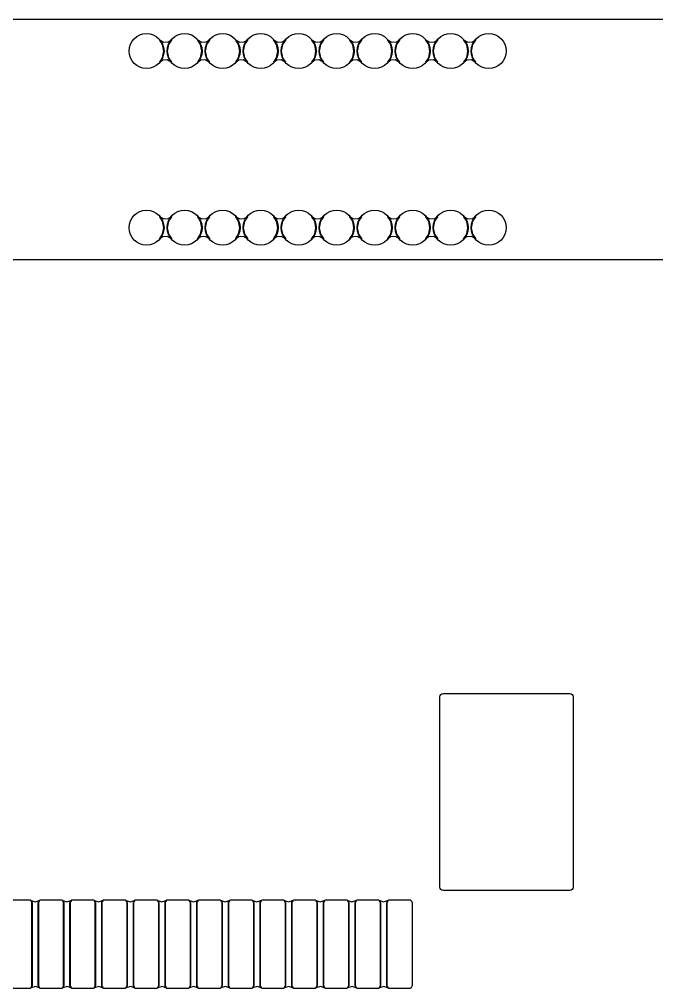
# Model space of a CAD drawing. Extents: x -27 to 356, y -111 to 35.
# Drawn here: x 284.81 to 294.87, y -63.7 to -48.41 of the extents above; entities that cross this region are included whole.
import ezdxf

# ---------------------------------------------------------------- set-up
doc = ezdxf.new("R2010")
doc.units = 0
doc.layers.add('BLACK', color=7, linetype='CONTINUOUS')

msp = doc.modelspace()

# ---------------------------------------------------------------- linework, layer by layer
at = {"layer": 'BLACK', "linetype": 'CONTINUOUS'}
for p, q in [((349.875, -48.4133), (-21.025, -48.4133)), ((349.875, -48.4133), (-21.025, -48.4133)), ((287.029, -48.7383), (287.03, -48.7372)), ((287.029, -48.7403), (287.029, -48.7383)), ((287.075, -48.8085), (287.029, -48.7403)), ((287.03, -48.7372), (287.032, -48.7378)), ((287.032, -48.7378), (287.034, -48.74)), ((287.034, -48.74), (287.095, -48.7733)), ((287.164, -48.7683), (287.209, -48.74)), ((287.214, -48.7403), (287.168, -48.8085)), ((287.209, -48.74), (287.211, -48.7378)), ((287.211, -48.7378), (287.213, -48.7372)), ((287.213, -48.7372), (287.214, -48.7387)), ((287.214, -48.7387), (287.214, -48.7403)), ((287.629, -48.7383), (287.63, -48.7372)), ((287.629, -48.7403), (287.629, -48.7383)), ((287.675, -48.8085), (287.629, -48.7403)), ((287.63, -48.7372), (287.632, -48.7378)), ((287.632, -48.7378), (287.634, -48.74)), ((287.634, -48.74), (287.695, -48.7733)), ((287.764, -48.7683), (287.809, -48.74)), ((287.814, -48.7403), (287.768, -48.8085)), ((287.809, -48.74), (287.811, -48.7378)), ((287.811, -48.7378), (287.813, -48.7372)), ((287.813, -48.7372), (287.814, -48.7387)), ((287.814, -48.7387), (287.814, -48.7403)), ((288.229, -48.7383), (288.23, -48.7372)), ((288.229, -48.7403), (288.229, -48.7383)), ((288.275, -48.8085), (288.229, -48.7403)), ((288.23, -48.7372), (288.232, -48.7378)), ((288.232, -48.7378), (288.234, -48.74)), ((288.234, -48.74), (288.295, -48.7733)), ((288.364, -48.7683), (288.409, -48.74)), ((288.414, -48.7403), (288.368, -48.8085)), ((288.409, -48.74), (288.411, -48.7378)), ((288.411, -48.7378), (288.413, -48.7372)), ((288.413, -48.7372), (288.414, -48.7387)), ((288.414, -48.7387), (288.414, -48.7403)), ((288.829, -48.7383), (288.83, -48.7372)), ((288.829, -48.7403), (288.829, -48.7383)), ((288.875, -48.8085), (288.829, -48.7403)), ((288.83, -48.7372), (288.832, -48.7378)), ((288.832, -48.7378), (288.834, -48.74)), ((288.834, -48.74), (288.895, -48.7733)), ((288.964, -48.7683), (289.009, -48.74)), ((289.014, -48.7403), (288.968, -48.8085)), ((289.009, -48.74), (289.011, -48.7378)), ((289.011, -48.7378), (289.013, -48.7372)), ((289.013, -48.7372), (289.014, -48.7387)), ((289.014, -48.7387), (289.014, -48.7403)), ((289.429, -48.7383), (289.43, -48.7372)), ((289.429, -48.7403), (289.429, -48.7383)), ((289.475, -48.8085), (289.429, -48.7403)), ((289.43, -48.7372), (289.432, -48.7378)), ((289.432, -48.7378), (289.434, -48.74)), ((289.434, -48.74), (289.495, -48.7733)), ((289.564, -48.7683), (289.609, -48.74)), ((289.614, -48.7403), (289.568, -48.8085)), ((289.609, -48.74), (289.611, -48.7378)), ((289.611, -48.7378), (289.613, -48.7372)), ((289.613, -48.7372), (289.614, -48.7387)), ((289.614, -48.7387), (289.614, -48.7403)), ((290.029, -48.7383), (290.03, -48.7372)), ((290.029, -48.7403), (290.029, -48.7383)), ((290.075, -48.8085), (290.029, -48.7403)), ((290.03, -48.7372), (290.032, -48.7378)), ((290.032, -48.7378), (290.034, -48.74)), ((290.034, -48.74), (290.095, -48.7733)), ((290.164, -48.7683), (290.209, -48.74)), ((290.214, -48.7403), (290.168, -48.8085)), ((290.209, -48.74), (290.211, -48.7378)), ((290.211, -48.7378), (290.213, -48.7372)), ((290.213, -48.7372), (290.214, -48.7387)), ((290.214, -48.7387), (290.214, -48.7403)), ((290.629, -48.7383), (290.63, -48.7372)), ((290.629, -48.7403), (290.629, -48.7383)), ((290.675, -48.8085), (290.629, -48.7403)), ((290.63, -48.7372), (290.632, -48.7378)), ((290.632, -48.7378), (290.634, -48.74)), ((290.634, -48.74), (290.695, -48.7733)), ((290.764, -48.7683), (290.809, -48.74)), ((290.814, -48.7403), (290.768, -48.8085)), ((290.809, -48.74), (290.811, -48.7378)), ((290.811, -48.7378), (290.813, -48.7372)), ((290.813, -48.7372), (290.814, -48.7387)), ((290.814, -48.7387), (290.814, -48.7403)), ((291.229, -48.7383), (291.23, -48.7372)), ((291.229, -48.7403), (291.229, -48.7383)), ((291.275, -48.8085), (291.229, -48.7403)), ((291.23, -48.7372), (291.232, -48.7378)), ((291.232, -48.7378), (291.234, -48.74)), ((291.234, -48.74), (291.295, -48.7733)), ((291.364, -48.7683), (291.409, -48.74)), ((291.414, -48.7403), (291.368, -48.8085)), ((291.409, -48.74), (291.411, -48.7378)), ((291.411, -48.7378), (291.413, -48.7372)), ((291.413, -48.7372), (291.414, -48.7387)), ((291.414, -48.7387), (291.414, -48.7403)), ((291.829, -48.7383), (291.83, -48.7372)), ((291.829, -48.7403), (291.829, -48.7383)), ((291.875, -48.8085), (291.829, -48.7403)), ((291.83, -48.7372), (291.832, -48.7378)), ((291.832, -48.7378), (291.834, -48.74)), ((291.834, -48.74), (291.895, -48.7733)), ((291.964, -48.7683), (292.009, -48.74)), ((292.014, -48.7403), (291.968, -48.8085)), ((292.009, -48.74), (292.011, -48.7378)), ((292.011, -48.7378), (292.013, -48.7372)), ((292.013, -48.7372), (292.014, -48.7387)), ((292.014, -48.7387), (292.014, -48.7403)), ((287.095, -48.9133), (287.075, -48.8085)), ((287.075, -49.0181), (287.095, -48.9133)), ((287.095, -48.7733), (287.164, -48.7683)), ((287.168, -48.8085), (287.147, -48.9133)), ((287.147, -48.9133), (287.168, -49.0181)), ((287.695, -48.9133), (287.675, -48.8085)), ((287.675, -49.0181), (287.695, -48.9133)), ((287.695, -48.7733), (287.764, -48.7683)), ((287.768, -48.8085), (287.747, -48.9133)), ((287.747, -48.9133), (287.768, -49.0181)), ((288.295, -48.9133), (288.275, -48.8085)), ((288.275, -49.0181), (288.295, -48.9133)), ((288.295, -48.7733), (288.364, -48.7683)), ((288.368, -48.8085), (288.347, -48.9133)), ((288.347, -48.9133), (288.368, -49.0181)), ((288.895, -48.9133), (288.875, -48.8085)), ((288.875, -49.0181), (288.895, -48.9133)), ((288.895, -48.7733), (288.964, -48.7683)), ((288.968, -48.8085), (288.947, -48.9133)), ((288.947, -48.9133), (288.968, -49.0181)), ((289.495, -48.9133), (289.475, -48.8085)), ((289.475, -49.0181), (289.495, -48.9133)), ((289.495, -48.7733), (289.564, -48.7683)), ((289.568, -48.8085), (289.547, -48.9133)), ((289.547, -48.9133), (289.568, -49.0181)), ((290.095, -48.9133), (290.075, -48.8085)), ((290.075, -49.0181), (290.095, -48.9133)), ((290.095, -48.7733), (290.164, -48.7683)), ((290.168, -48.8085), (290.147, -48.9133)), ((290.147, -48.9133), (290.168, -49.0181)), ((290.695, -48.9133), (290.675, -48.8085)), ((290.675, -49.0181), (290.695, -48.9133)), ((290.695, -48.7733), (290.764, -48.7683)), ((290.768, -48.8085), (290.747, -48.9133)), ((290.747, -48.9133), (290.768, -49.0181)), ((291.295, -48.9133), (291.275, -48.8085)), ((291.275, -49.0181), (291.295, -48.9133)), ((291.295, -48.7733), (291.364, -48.7683)), ((291.368, -48.8085), (291.347, -48.9133)), ((291.347, -48.9133), (291.368, -49.0181)), ((291.895, -48.9133), (291.875, -48.8085)), ((291.875, -49.0181), (291.895, -48.9133)), ((291.895, -48.7733), (291.964, -48.7683)), ((291.968, -48.8085), (291.947, -48.9133)), ((291.947, -48.9133), (291.968, -49.0181)), ((287.029, -49.0863), (287.075, -49.0181)), ((287.078, -49.0583), (287.034, -49.0866)), ((287.148, -49.0533), (287.078, -49.0583)), ((287.209, -49.0866), (287.148, -49.0533)), ((287.168, -49.0181), (287.214, -49.0863)), ((287.629, -49.0863), (287.675, -49.0181)), ((287.678, -49.0583), (287.634, -49.0866)), ((287.748, -49.0533), (287.678, -49.0583)), ((287.809, -49.0866), (287.748, -49.0533)), ((287.768, -49.0181), (287.814, -49.0863)), ((288.229, -49.0863), (288.275, -49.0181)), ((288.278, -49.0583), (288.234, -49.0866)), ((288.348, -49.0533), (288.278, -49.0583)), ((288.409, -49.0866), (288.348, -49.0533)), ((288.368, -49.0181), (288.414, -49.0863)), ((288.829, -49.0863), (288.875, -49.0181)), ((288.878, -49.0583), (288.834, -49.0866)), ((288.948, -49.0533), (288.878, -49.0583)), ((289.009, -49.0866), (288.948, -49.0533)), ((288.968, -49.0181), (289.014, -49.0863)), ((289.429, -49.0863), (289.475, -49.0181)), ((289.478, -49.0583), (289.434, -49.0866)), ((289.548, -49.0533), (289.478, -49.0583)), ((289.609, -49.0866), (289.548, -49.0533)), ((289.568, -49.0181), (289.614, -49.0863)), ((290.029, -49.0863), (290.075, -49.0181)), ((290.078, -49.0583), (290.034, -49.0866)), ((290.148, -49.0533), (290.078, -49.0583)), ((290.209, -49.0866), (290.148, -49.0533)), ((290.168, -49.0181), (290.214, -49.0863)), ((290.629, -49.0863), (290.675, -49.0181)), ((290.678, -49.0583), (290.634, -49.0866)), ((290.748, -49.0533), (290.678, -49.0583)), ((290.809, -49.0866), (290.748, -49.0533)), ((290.768, -49.0181), (290.814, -49.0863)), ((291.229, -49.0863), (291.275, -49.0181)), ((291.278, -49.0583), (291.234, -49.0866)), ((291.348, -49.0533), (291.278, -49.0583)), ((291.409, -49.0866), (291.348, -49.0533)), ((291.368, -49.0181), (291.414, -49.0863)), ((291.829, -49.0863), (291.875, -49.0181)), ((291.878, -49.0583), (291.834, -49.0866)), ((291.948, -49.0533), (291.878, -49.0583)), ((292.009, -49.0866), (291.948, -49.0533)), ((291.968, -49.0181), (292.014, -49.0863)), ((287.029, -49.0879), (287.029, -49.0863)), ((287.03, -49.0894), (287.029, -49.0879)), ((287.032, -49.0888), (287.03, -49.0894)), ((287.034, -49.0866), (287.032, -49.0888)), ((287.211, -49.0888), (287.209, -49.0866)), ((287.212, -49.0894), (287.211, -49.0888)), ((287.214, -49.0883), (287.212, -49.0894)), ((287.214, -49.0863), (287.214, -49.0883)), ((287.629, -49.0879), (287.629, -49.0863)), ((287.63, -49.0894), (287.629, -49.0879)), ((287.632, -49.0888), (287.63, -49.0894)), ((287.634, -49.0866), (287.632, -49.0888)), ((287.811, -49.0888), (287.809, -49.0866)), ((287.812, -49.0894), (287.811, -49.0888)), ((287.814, -49.0883), (287.812, -49.0894)), ((287.814, -49.0863), (287.814, -49.0883)), ((288.229, -49.0879), (288.229, -49.0863)), ((288.23, -49.0894), (288.229, -49.0879)), ((288.232, -49.0888), (288.23, -49.0894)), ((288.234, -49.0866), (288.232, -49.0888)), ((288.411, -49.0888), (288.409, -49.0866)), ((288.412, -49.0894), (288.411, -49.0888)), ((288.414, -49.0883), (288.412, -49.0894)), ((288.414, -49.0863), (288.414, -49.0883)), ((288.829, -49.0879), (288.829, -49.0863)), ((288.83, -49.0894), (288.829, -49.0879)), ((288.832, -49.0888), (288.83, -49.0894)), ((288.834, -49.0866), (288.832, -49.0888)), ((289.011, -49.0888), (289.009, -49.0866)), ((289.012, -49.0894), (289.011, -49.0888)), ((289.014, -49.0883), (289.012, -49.0894)), ((289.014, -49.0863), (289.014, -49.0883)), ((289.429, -49.0879), (289.429, -49.0863)), ((289.43, -49.0894), (289.429, -49.0879)), ((289.432, -49.0888), (289.43, -49.0894)), ((289.434, -49.0866), (289.432, -49.0888)), ((289.611, -49.0888), (289.609, -49.0866)), ((289.612, -49.0894), (289.611, -49.0888)), ((289.614, -49.0883), (289.612, -49.0894)), ((289.614, -49.0863), (289.614, -49.0883)), ((290.029, -49.0879), (290.029, -49.0863)), ((290.03, -49.0894), (290.029, -49.0879)), ((290.032, -49.0888), (290.03, -49.0894)), ((290.034, -49.0866), (290.032, -49.0888)), ((290.211, -49.0888), (290.209, -49.0866)), ((290.212, -49.0894), (290.211, -49.0888)), ((290.214, -49.0883), (290.212, -49.0894)), ((290.214, -49.0863), (290.214, -49.0883)), ((290.629, -49.0879), (290.629, -49.0863)), ((290.63, -49.0894), (290.629, -49.0879)), ((290.632, -49.0888), (290.63, -49.0894)), ((290.634, -49.0866), (290.632, -49.0888)), ((290.811, -49.0888), (290.809, -49.0866)), ((290.812, -49.0894), (290.811, -49.0888)), ((290.814, -49.0883), (290.812, -49.0894)), ((290.814, -49.0863), (290.814, -49.0883)), ((291.229, -49.0879), (291.229, -49.0863)), ((291.23, -49.0894), (291.229, -49.0879)), ((291.232, -49.0888), (291.23, -49.0894)), ((291.234, -49.0866), (291.232, -49.0888)), ((291.411, -49.0888), (291.409, -49.0866)), ((291.412, -49.0894), (291.411, -49.0888)), ((291.414, -49.0883), (291.412, -49.0894)), ((291.414, -49.0863), (291.414, -49.0883)), ((291.829, -49.0879), (291.829, -49.0863)), ((291.83, -49.0894), (291.829, -49.0879)), ((291.832, -49.0888), (291.83, -49.0894)), ((291.834, -49.0866), (291.832, -49.0888)), ((292.011, -49.0888), (292.009, -49.0866)), ((292.012, -49.0894), (292.011, -49.0888)), ((292.014, -49.0883), (292.012, -49.0894)), ((292.014, -49.0863), (292.014, -49.0883)), ((287.029, -51.5233), (287.03, -51.5222)), ((287.029, -51.5253), (287.029, -51.5233)), ((287.075, -51.5935), (287.029, -51.5253)), ((287.03, -51.5222), (287.032, -51.5228)), ((287.032, -51.5228), (287.034, -51.525)), ((287.034, -51.525), (287.095, -51.5583)), ((287.095, -51.6983), (287.075, -51.5935)), ((287.095, -51.5583), (287.164, -51.5533)), ((287.168, -51.5935), (287.147, -51.6983)), ((287.164, -51.5533), (287.209, -51.525)), ((287.214, -51.5253), (287.168, -51.5935)), ((287.209, -51.525), (287.211, -51.5228)), ((287.211, -51.5228), (287.213, -51.5222)), ((287.213, -51.5222), (287.214, -51.5237)), ((287.214, -51.5237), (287.214, -51.5253)), ((287.629, -51.5233), (287.63, -51.5222)), ((287.629, -51.5253), (287.629, -51.5233)), ((287.675, -51.5935), (287.629, -51.5253)), ((287.63, -51.5222), (287.632, -51.5228)), ((287.632, -51.5228), (287.634, -51.525)), ((287.634, -51.525), (287.695, -51.5583)), ((287.695, -51.6983), (287.675, -51.5935)), ((287.695, -51.5583), (287.764, -51.5533)), ((287.768, -51.5935), (287.747, -51.6983)), ((287.764, -51.5533), (287.809, -51.525)), ((287.814, -51.5253), (287.768, -51.5935)), ((287.809, -51.525), (287.811, -51.5228)), ((287.811, -51.5228), (287.813, -51.5222)), ((287.813, -51.5222), (287.814, -51.5237)), ((287.814, -51.5237), (287.814, -51.5253)), ((288.229, -51.5233), (288.23, -51.5222)), ((288.229, -51.5253), (288.229, -51.5233)), ((288.275, -51.5935), (288.229, -51.5253)), ((288.23, -51.5222), (288.232, -51.5228)), ((288.232, -51.5228), (288.234, -51.525)), ((288.234, -51.525), (288.295, -51.5583)), ((288.295, -51.6983), (288.275, -51.5935)), ((288.295, -51.5583), (288.364, -51.5533)), ((288.368, -51.5935), (288.347, -51.6983)), ((288.364, -51.5533), (288.409, -51.525)), ((288.414, -51.5253), (288.368, -51.5935)), ((288.409, -51.525), (288.411, -51.5228)), ((288.411, -51.5228), (288.413, -51.5222)), ((288.413, -51.5222), (288.414, -51.5237)), ((288.414, -51.5237), (288.414, -51.5253)), ((288.829, -51.5233), (288.83, -51.5222)), ((288.829, -51.5253), (288.829, -51.5233)), ((288.875, -51.5935), (288.829, -51.5253)), ((288.83, -51.5222), (288.832, -51.5228)), ((288.832, -51.5228), (288.834, -51.525)), ((288.834, -51.525), (288.895, -51.5583)), ((288.895, -51.6983), (288.875, -51.5935)), ((288.895, -51.5583), (288.964, -51.5533)), ((288.968, -51.5935), (288.947, -51.6983)), ((288.964, -51.5533), (289.009, -51.525)), ((289.014, -51.5253), (288.968, -51.5935)), ((289.009, -51.525), (289.011, -51.5228)), ((289.011, -51.5228), (289.013, -51.5222)), ((289.013, -51.5222), (289.014, -51.5237)), ((289.014, -51.5237), (289.014, -51.5253)), ((289.429, -51.5233), (289.43, -51.5222)), ((289.429, -51.5253), (289.429, -51.5233)), ((289.475, -51.5935), (289.429, -51.5253)), ((289.43, -51.5222), (289.432, -51.5228)), ((289.432, -51.5228), (289.434, -51.525)), ((289.434, -51.525), (289.495, -51.5583)), ((289.495, -51.6983), (289.475, -51.5935)), ((289.495, -51.5583), (289.564, -51.5533)), ((289.568, -51.5935), (289.547, -51.6983)), ((289.564, -51.5533), (289.609, -51.525)), ((289.614, -51.5253), (289.568, -51.5935)), ((289.609, -51.525), (289.611, -51.5228)), ((289.611, -51.5228), (289.613, -51.5222)), ((289.613, -51.5222), (289.614, -51.5237)), ((289.614, -51.5237), (289.614, -51.5253)), ((290.029, -51.5233), (290.03, -51.5222)), ((290.029, -51.5253), (290.029, -51.5233)), ((290.075, -51.5935), (290.029, -51.5253)), ((290.03, -51.5222), (290.032, -51.5228)), ((290.032, -51.5228), (290.034, -51.525)), ((290.034, -51.525), (290.095, -51.5583)), ((290.095, -51.6983), (290.075, -51.5935)), ((290.095, -51.5583), (290.164, -51.5533)), ((290.168, -51.5935), (290.147, -51.6983)), ((290.164, -51.5533), (290.209, -51.525)), ((290.214, -51.5253), (290.168, -51.5935)), ((290.209, -51.525), (290.211, -51.5228)), ((290.211, -51.5228), (290.213, -51.5222)), ((290.213, -51.5222), (290.214, -51.5237)), ((290.214, -51.5237), (290.214, -51.5253)), ((290.629, -51.5233), (290.63, -51.5222)), ((290.629, -51.5253), (290.629, -51.5233)), ((290.675, -51.5935), (290.629, -51.5253)), ((290.63, -51.5222), (290.632, -51.5228)), ((290.632, -51.5228), (290.634, -51.525)), ((290.634, -51.525), (290.695, -51.5583)), ((290.695, -51.6983), (290.675, -51.5935)), ((290.695, -51.5583), (290.764, -51.5533)), ((290.768, -51.5935), (290.747, -51.6983)), ((290.764, -51.5533), (290.809, -51.525)), ((290.814, -51.5253), (290.768, -51.5935)), ((290.809, -51.525), (290.811, -51.5228)), ((290.811, -51.5228), (290.813, -51.5222)), ((290.813, -51.5222), (290.814, -51.5237)), ((290.814, -51.5237), (290.814, -51.5253)), ((291.229, -51.5233), (291.23, -51.5222)), ((291.229, -51.5253), (291.229, -51.5233)), ((291.275, -51.5935), (291.229, -51.5253)), ((291.23, -51.5222), (291.232, -51.5228)), ((291.232, -51.5228), (291.234, -51.525)), ((291.234, -51.525), (291.295, -51.5583)), ((291.295, -51.6983), (291.275, -51.5935)), ((291.295, -51.5583), (291.364, -51.5533)), ((291.368, -51.5935), (291.347, -51.6983)), ((291.364, -51.5533), (291.409, -51.525)), ((291.414, -51.5253), (291.368, -51.5935)), ((291.409, -51.525), (291.411, -51.5228)), ((291.411, -51.5228), (291.413, -51.5222)), ((291.413, -51.5222), (291.414, -51.5237)), ((291.414, -51.5237), (291.414, -51.5253)), ((291.829, -51.5233), (291.83, -51.5222)), ((291.829, -51.5253), (291.829, -51.5233)), ((291.875, -51.5935), (291.829, -51.5253)), ((291.83, -51.5222), (291.832, -51.5228)), ((291.832, -51.5228), (291.834, -51.525)), ((291.834, -51.525), (291.895, -51.5583)), ((291.895, -51.6983), (291.875, -51.5935)), ((291.895, -51.5583), (291.964, -51.5533)), ((291.968, -51.5935), (291.947, -51.6983)), ((291.964, -51.5533), (292.009, -51.525)), ((292.014, -51.5253), (291.968, -51.5935)), ((292.009, -51.525), (292.011, -51.5228)), ((292.011, -51.5228), (292.013, -51.5222)), ((292.013, -51.5222), (292.014, -51.5237)), ((292.014, -51.5237), (292.014, -51.5253)), ((287.029, -51.8713), (287.075, -51.8031)), ((287.075, -51.8031), (287.095, -51.6983)), ((287.147, -51.6983), (287.168, -51.8031)), ((287.168, -51.8031), (287.214, -51.8713)), ((287.629, -51.8713), (287.675, -51.8031)), ((287.675, -51.8031), (287.695, -51.6983)), ((287.747, -51.6983), (287.768, -51.8031)), ((287.768, -51.8031), (287.814, -51.8713)), ((288.229, -51.8713), (288.275, -51.8031)), ((288.275, -51.8031), (288.295, -51.6983)), ((288.347, -51.6983), (288.368, -51.8031)), ((288.368, -51.8031), (288.414, -51.8713)), ((288.829, -51.8713), (288.875, -51.8031)), ((288.875, -51.8031), (288.895, -51.6983)), ((288.947, -51.6983), (288.968, -51.8031)), ((288.968, -51.8031), (289.014, -51.8713)), ((289.429, -51.8713), (289.475, -51.8031)), ((289.475, -51.8031), (289.495, -51.6983)), ((289.547, -51.6983), (289.568, -51.8031)), ((289.568, -51.8031), (289.614, -51.8713)), ((290.029, -51.8713), (290.075, -51.8031)), ((290.075, -51.8031), (290.095, -51.6983)), ((290.147, -51.6983), (290.168, -51.8031)), ((290.168, -51.8031), (290.214, -51.8713)), ((290.629, -51.8713), (290.675, -51.8031)), ((290.675, -51.8031), (290.695, -51.6983)), ((290.747, -51.6983), (290.768, -51.8031)), ((290.768, -51.8031), (290.814, -51.8713)), ((291.229, -51.8713), (291.275, -51.8031)), ((291.275, -51.8031), (291.295, -51.6983)), ((291.347, -51.6983), (291.368, -51.8031)), ((291.368, -51.8031), (291.414, -51.8713)), ((291.829, -51.8713), (291.875, -51.8031)), ((291.875, -51.8031), (291.895, -51.6983)), ((291.947, -51.6983), (291.968, -51.8031)), ((291.968, -51.8031), (292.014, -51.8713)), ((287.029, -51.8729), (287.029, -51.8713)), ((287.03, -51.8744), (287.029, -51.8729)), ((287.032, -51.8738), (287.03, -51.8744)), ((287.034, -51.8716), (287.032, -51.8738)), ((287.078, -51.8433), (287.034, -51.8716)), ((287.148, -51.8383), (287.078, -51.8433)), ((287.209, -51.8716), (287.148, -51.8383)), ((287.211, -51.8738), (287.209, -51.8716)), ((287.212, -51.8744), (287.211, -51.8738)), ((287.214, -51.8733), (287.212, -51.8744)), ((287.214, -51.8713), (287.214, -51.8733)), ((287.629, -51.8729), (287.629, -51.8713)), ((287.63, -51.8744), (287.629, -51.8729)), ((287.632, -51.8738), (287.63, -51.8744)), ((287.634, -51.8716), (287.632, -51.8738)), ((287.678, -51.8433), (287.634, -51.8716)), ((287.748, -51.8383), (287.678, -51.8433)), ((287.809, -51.8716), (287.748, -51.8383)), ((287.811, -51.8738), (287.809, -51.8716)), ((287.812, -51.8744), (287.811, -51.8738)), ((287.814, -51.8733), (287.812, -51.8744)), ((287.814, -51.8713), (287.814, -51.8733)), ((288.229, -51.8729), (288.229, -51.8713)), ((288.23, -51.8744), (288.229, -51.8729)), ((288.232, -51.8738), (288.23, -51.8744)), ((288.234, -51.8716), (288.232, -51.8738)), ((288.278, -51.8433), (288.234, -51.8716)), ((288.348, -51.8383), (288.278, -51.8433)), ((288.409, -51.8716), (288.348, -51.8383)), ((288.411, -51.8738), (288.409, -51.8716)), ((288.412, -51.8744), (288.411, -51.8738)), ((288.414, -51.8733), (288.412, -51.8744)), ((288.414, -51.8713), (288.414, -51.8733)), ((288.829, -51.8729), (288.829, -51.8713)), ((288.83, -51.8744), (288.829, -51.8729)), ((288.832, -51.8738), (288.83, -51.8744)), ((288.834, -51.8716), (288.832, -51.8738)), ((288.878, -51.8433), (288.834, -51.8716)), ((288.948, -51.8383), (288.878, -51.8433)), ((289.009, -51.8716), (288.948, -51.8383)), ((289.011, -51.8738), (289.009, -51.8716)), ((289.012, -51.8744), (289.011, -51.8738)), ((289.014, -51.8733), (289.012, -51.8744)), ((289.014, -51.8713), (289.014, -51.8733)), ((289.429, -51.8729), (289.429, -51.8713)), ((289.43, -51.8744), (289.429, -51.8729)), ((289.432, -51.8738), (289.43, -51.8744)), ((289.434, -51.8716), (289.432, -51.8738)), ((289.478, -51.8433), (289.434, -51.8716)), ((289.548, -51.8383), (289.478, -51.8433)), ((289.609, -51.8716), (289.548, -51.8383)), ((289.611, -51.8738), (289.609, -51.8716)), ((289.612, -51.8744), (289.611, -51.8738)), ((289.614, -51.8733), (289.612, -51.8744)), ((289.614, -51.8713), (289.614, -51.8733)), ((290.029, -51.8729), (290.029, -51.8713)), ((290.03, -51.8744), (290.029, -51.8729)), ((290.032, -51.8738), (290.03, -51.8744)), ((290.034, -51.8716), (290.032, -51.8738)), ((290.078, -51.8433), (290.034, -51.8716)), ((290.148, -51.8383), (290.078, -51.8433)), ((290.209, -51.8716), (290.148, -51.8383)), ((290.211, -51.8738), (290.209, -51.8716)), ((290.212, -51.8744), (290.211, -51.8738)), ((290.214, -51.8733), (290.212, -51.8744)), ((290.214, -51.8713), (290.214, -51.8733)), ((290.629, -51.8729), (290.629, -51.8713)), ((290.63, -51.8744), (290.629, -51.8729)), ((290.632, -51.8738), (290.63, -51.8744)), ((290.634, -51.8716), (290.632, -51.8738)), ((290.678, -51.8433), (290.634, -51.8716)), ((290.748, -51.8383), (290.678, -51.8433)), ((290.809, -51.8716), (290.748, -51.8383)), ((290.811, -51.8738), (290.809, -51.8716)), ((290.812, -51.8744), (290.811, -51.8738)), ((290.814, -51.8733), (290.812, -51.8744)), ((290.814, -51.8713), (290.814, -51.8733)), ((291.229, -51.8729), (291.229, -51.8713)), ((291.23, -51.8744), (291.229, -51.8729)), ((291.232, -51.8738), (291.23, -51.8744)), ((291.234, -51.8716), (291.232, -51.8738)), ((291.278, -51.8433), (291.234, -51.8716)), ((291.348, -51.8383), (291.278, -51.8433)), ((291.409, -51.8716), (291.348, -51.8383)), ((291.411, -51.8738), (291.409, -51.8716)), ((291.412, -51.8744), (291.411, -51.8738)), ((291.414, -51.8733), (291.412, -51.8744)), ((291.414, -51.8713), (291.414, -51.8733)), ((291.829, -51.8729), (291.829, -51.8713)), ((291.83, -51.8744), (291.829, -51.8729)), ((291.832, -51.8738), (291.83, -51.8744)), ((291.834, -51.8716), (291.832, -51.8738)), ((291.878, -51.8433), (291.834, -51.8716)), ((291.948, -51.8383), (291.878, -51.8433)), ((292.009, -51.8716), (291.948, -51.8383)), ((292.011, -51.8738), (292.009, -51.8716)), ((292.012, -51.8744), (292.011, -51.8738)), ((292.014, -51.8733), (292.012, -51.8744)), ((292.014, -51.8713), (292.014, -51.8733)), ((270.816, -52.1983), (349.875, -52.1983)), ((270.816, -52.1983), (349.875, -52.1983)), ((291.453, -59.0983), (291.457, -59.0788)), ((291.453, -62.0983), (291.453, -59.0983)), ((291.457, -59.0788), (291.468, -59.0622)), ((291.468, -59.0622), (291.484, -59.0512)), ((291.484, -59.0512), (291.504, -59.0473)), ((291.504, -59.0473), (293.504, -59.0473)), ((293.504, -59.0473), (293.523, -59.0512)), ((293.523, -59.0512), (293.54, -59.0622)), ((293.54, -59.0622), (293.551, -59.0788)), ((293.551, -59.0788), (293.555, -59.0983)), ((293.555, -59.0983), (293.555, -62.0983)), ((291.457, -62.1178), (291.453, -62.0983)), ((291.468, -62.1344), (291.457, -62.1178)), ((291.484, -62.1454), (291.468, -62.1344)), ((291.504, -62.1493), (291.484, -62.1454)), ((293.504, -62.1493), (291.504, -62.1493)), ((293.523, -62.1454), (293.504, -62.1493)), ((293.54, -62.1344), (293.523, -62.1454)), ((293.551, -62.1178), (293.54, -62.1344)), ((293.555, -62.0983), (293.551, -62.1178)), ((284.664, -62.2973), (284.964, -62.2973)), ((284.964, -62.2973), (284.983, -62.3012)), ((284.983, -62.3012), (285, -62.3122)), ((284.999, -62.3125), (285.001, -62.3114)), ((284.999, -62.3145), (284.999, -62.3125)), ((285.009, -62.3296), (284.999, -62.3145)), ((285, -62.3122), (285.011, -62.3288)), ((285.001, -62.3114), (285.001, -62.3115)), ((285.001, -62.3115), (285.062, -62.3304)), ((285.013, -62.3485), (285.009, -62.3296)), ((285.011, -62.3288), (285.015, -62.3483)), ((285.013, -63.6481), (285.013, -62.3485)), ((285.015, -62.3483), (285.015, -63.6483)), ((285.062, -62.3304), (285.127, -62.3113)), ((285.113, -62.3483), (285.117, -62.3288)), ((285.113, -63.6483), (285.113, -62.3483)), ((285.119, -62.3296), (285.115, -62.3485)), ((285.115, -62.3485), (285.115, -63.6481)), ((285.117, -62.3288), (285.128, -62.3122)), ((285.129, -62.3144), (285.119, -62.3296)), ((285.127, -62.3113), (285.129, -62.3118)), ((285.128, -62.3122), (285.144, -62.3012)), ((285.129, -62.3118), (285.129, -62.3137)), ((285.129, -62.3137), (285.129, -62.3144)), ((285.144, -62.3012), (285.164, -62.2973)), ((285.164, -62.2973), (285.464, -62.2973)), ((285.464, -62.2973), (285.483, -62.3012)), ((285.483, -62.3012), (285.5, -62.3122)), ((285.499, -62.3125), (285.501, -62.3114)), ((285.499, -62.3145), (285.499, -62.3125)), ((285.509, -62.3296), (285.499, -62.3145)), ((285.5, -62.3122), (285.511, -62.3288)), ((285.501, -62.3114), (285.501, -62.3115)), ((285.501, -62.3115), (285.562, -62.3304)), ((285.513, -62.3485), (285.509, -62.3296)), ((285.511, -62.3288), (285.515, -62.3483)), ((285.513, -63.6481), (285.513, -62.3485)), ((285.515, -62.3483), (285.515, -63.6483)), ((285.562, -62.3304), (285.627, -62.3113)), ((285.613, -62.3483), (285.617, -62.3288)), ((285.613, -63.6483), (285.613, -62.3483)), ((285.619, -62.3296), (285.615, -62.3485)), ((285.615, -62.3485), (285.615, -63.6481)), ((285.617, -62.3288), (285.628, -62.3122)), ((285.629, -62.3144), (285.619, -62.3296)), ((285.627, -62.3113), (285.629, -62.3118)), ((285.628, -62.3122), (285.644, -62.3012)), ((285.629, -62.3118), (285.629, -62.3137)), ((285.629, -62.3137), (285.629, -62.3144)), ((285.644, -62.3012), (285.664, -62.2973)), ((285.664, -62.2973), (285.964, -62.2973)), ((285.964, -62.2973), (285.983, -62.3012)), ((285.983, -62.3012), (286, -62.3122)), ((285.999, -62.3125), (286.001, -62.3114)), ((285.999, -62.3145), (285.999, -62.3125)), ((286.009, -62.3296), (285.999, -62.3145)), ((286, -62.3122), (286.011, -62.3288)), ((286.001, -62.3114), (286.001, -62.3115)), ((286.001, -62.3115), (286.062, -62.3304)), ((286.013, -62.3485), (286.009, -62.3296)), ((286.011, -62.3288), (286.015, -62.3483)), ((286.013, -63.6481), (286.013, -62.3485)), ((286.015, -62.3483), (286.015, -63.6483)), ((286.062, -62.3304), (286.127, -62.3113)), ((286.113, -62.3483), (286.117, -62.3288)), ((286.113, -63.6483), (286.113, -62.3483)), ((286.119, -62.3296), (286.115, -62.3485)), ((286.115, -62.3485), (286.115, -63.6481)), ((286.117, -62.3288), (286.128, -62.3122)), ((286.129, -62.3144), (286.119, -62.3296)), ((286.127, -62.3113), (286.129, -62.3118)), ((286.128, -62.3122), (286.144, -62.3012)), ((286.129, -62.3118), (286.129, -62.3137)), ((286.129, -62.3137), (286.129, -62.3144)), ((286.144, -62.3012), (286.164, -62.2973)), ((286.164, -62.2973), (286.464, -62.2973)), ((286.464, -62.2973), (286.483, -62.3012)), ((286.483, -62.3012), (286.5, -62.3122)), ((286.499, -62.3125), (286.501, -62.3114)), ((286.499, -62.3145), (286.499, -62.3125)), ((286.509, -62.3296), (286.499, -62.3145)), ((286.5, -62.3122), (286.511, -62.3288)), ((286.501, -62.3114), (286.501, -62.3115)), ((286.501, -62.3115), (286.562, -62.3304)), ((286.513, -62.3485), (286.509, -62.3296)), ((286.511, -62.3288), (286.515, -62.3483)), ((286.513, -63.6481), (286.513, -62.3485)), ((286.515, -62.3483), (286.515, -63.6483)), ((286.562, -62.3304), (286.627, -62.3113)), ((286.613, -62.3483), (286.617, -62.3288)), ((286.613, -63.6483), (286.613, -62.3483)), ((286.619, -62.3296), (286.615, -62.3485)), ((286.615, -62.3485), (286.615, -63.6481)), ((286.617, -62.3288), (286.628, -62.3122)), ((286.629, -62.3144), (286.619, -62.3296)), ((286.627, -62.3113), (286.629, -62.3118)), ((286.628, -62.3122), (286.644, -62.3012)), ((286.629, -62.3118), (286.629, -62.3137)), ((286.629, -62.3137), (286.629, -62.3144)), ((286.644, -62.3012), (286.664, -62.2973)), ((286.664, -62.2973), (286.964, -62.2973)), ((286.964, -62.2973), (286.983, -62.3012)), ((286.983, -62.3012), (287, -62.3122)), ((286.999, -62.3125), (287.001, -62.3114)), ((286.999, -62.3145), (286.999, -62.3125)), ((287.009, -62.3296), (286.999, -62.3145)), ((287, -62.3122), (287.011, -62.3288)), ((287.001, -62.3114), (287.001, -62.3115)), ((287.001, -62.3115), (287.062, -62.3304)), ((287.013, -62.3485), (287.009, -62.3296)), ((287.011, -62.3288), (287.015, -62.3483)), ((287.013, -63.6481), (287.013, -62.3485)), ((287.015, -62.3483), (287.015, -63.6483)), ((287.062, -62.3304), (287.127, -62.3113)), ((287.113, -62.3483), (287.117, -62.3288)), ((287.113, -63.6483), (287.113, -62.3483)), ((287.119, -62.3296), (287.115, -62.3485)), ((287.115, -62.3485), (287.115, -63.6481)), ((287.117, -62.3288), (287.128, -62.3122)), ((287.129, -62.3144), (287.119, -62.3296)), ((287.127, -62.3113), (287.129, -62.3118)), ((287.128, -62.3122), (287.144, -62.3012)), ((287.129, -62.3118), (287.129, -62.3137)), ((287.129, -62.3137), (287.129, -62.3144)), ((287.144, -62.3012), (287.164, -62.2973)), ((287.164, -62.2973), (287.464, -62.2973)), ((287.464, -62.2973), (287.483, -62.3012)), ((287.483, -62.3012), (287.5, -62.3122)), ((287.499, -62.3125), (287.501, -62.3114)), ((287.499, -62.3145), (287.499, -62.3125)), ((287.509, -62.3296), (287.499, -62.3145)), ((287.5, -62.3122), (287.511, -62.3288)), ((287.501, -62.3114), (287.501, -62.3115)), ((287.501, -62.3115), (287.562, -62.3304)), ((287.513, -62.3485), (287.509, -62.3296)), ((287.511, -62.3288), (287.515, -62.3483)), ((287.513, -63.6481), (287.513, -62.3485)), ((287.515, -62.3483), (287.515, -63.6483)), ((287.562, -62.3304), (287.627, -62.3113)), ((287.613, -62.3483), (287.617, -62.3288)), ((287.613, -63.6483), (287.613, -62.3483)), ((287.619, -62.3296), (287.615, -62.3485)), ((287.615, -62.3485), (287.615, -63.6481)), ((287.617, -62.3288), (287.628, -62.3122)), ((287.629, -62.3144), (287.619, -62.3296)), ((287.627, -62.3113), (287.629, -62.3118)), ((287.628, -62.3122), (287.644, -62.3012)), ((287.629, -62.3118), (287.629, -62.3137)), ((287.629, -62.3137), (287.629, -62.3144)), ((287.644, -62.3012), (287.664, -62.2973)), ((287.664, -62.2973), (287.964, -62.2973)), ((287.964, -62.2973), (287.983, -62.3012)), ((287.983, -62.3012), (288, -62.3122)), ((287.999, -62.3125), (288.001, -62.3114)), ((287.999, -62.3145), (287.999, -62.3125)), ((288.009, -62.3296), (287.999, -62.3145)), ((288, -62.3122), (288.011, -62.3288)), ((288.001, -62.3114), (288.001, -62.3115)), ((288.001, -62.3115), (288.062, -62.3304)), ((288.013, -62.3485), (288.009, -62.3296)), ((288.011, -62.3288), (288.015, -62.3483)), ((288.013, -63.6481), (288.013, -62.3485)), ((288.015, -62.3483), (288.015, -63.6483)), ((288.062, -62.3304), (288.127, -62.3113)), ((288.113, -62.3483), (288.117, -62.3288)), ((288.113, -63.6483), (288.113, -62.3483)), ((288.119, -62.3296), (288.115, -62.3485)), ((288.115, -62.3485), (288.115, -63.6481)), ((288.117, -62.3288), (288.128, -62.3122)), ((288.129, -62.3144), (288.119, -62.3296)), ((288.127, -62.3113), (288.129, -62.3118)), ((288.128, -62.3122), (288.144, -62.3012)), ((288.129, -62.3118), (288.129, -62.3137)), ((288.129, -62.3137), (288.129, -62.3144)), ((288.144, -62.3012), (288.164, -62.2973)), ((288.164, -62.2973), (288.464, -62.2973)), ((288.464, -62.2973), (288.483, -62.3012)), ((288.483, -62.3012), (288.5, -62.3122)), ((288.499, -62.3125), (288.501, -62.3114)), ((288.499, -62.3145), (288.499, -62.3125)), ((288.509, -62.3296), (288.499, -62.3145)), ((288.5, -62.3122), (288.511, -62.3288)), ((288.501, -62.3114), (288.501, -62.3115)), ((288.501, -62.3115), (288.562, -62.3304)), ((288.513, -62.3485), (288.509, -62.3296)), ((288.511, -62.3288), (288.515, -62.3483)), ((288.513, -63.6481), (288.513, -62.3485)), ((288.515, -62.3483), (288.515, -63.6483)), ((288.562, -62.3304), (288.627, -62.3113)), ((288.613, -62.3483), (288.617, -62.3288)), ((288.613, -63.6483), (288.613, -62.3483)), ((288.619, -62.3296), (288.615, -62.3485)), ((288.615, -62.3485), (288.615, -63.6481)), ((288.617, -62.3288), (288.628, -62.3122)), ((288.629, -62.3144), (288.619, -62.3296)), ((288.627, -62.3113), (288.629, -62.3118)), ((288.628, -62.3122), (288.644, -62.3012)), ((288.629, -62.3118), (288.629, -62.3137)), ((288.629, -62.3137), (288.629, -62.3144)), ((288.644, -62.3012), (288.664, -62.2973)), ((288.664, -62.2973), (288.964, -62.2973)), ((288.964, -62.2973), (288.983, -62.3012)), ((288.983, -62.3012), (289, -62.3122)), ((288.999, -62.3125), (289.001, -62.3114)), ((288.999, -62.3145), (288.999, -62.3125)), ((289.009, -62.3296), (288.999, -62.3145)), ((289, -62.3122), (289.011, -62.3288)), ((289.001, -62.3114), (289.001, -62.3115)), ((289.001, -62.3115), (289.062, -62.3304)), ((289.013, -62.3485), (289.009, -62.3296)), ((289.011, -62.3288), (289.015, -62.3483)), ((289.013, -63.6481), (289.013, -62.3485)), ((289.015, -62.3483), (289.015, -63.6483)), ((289.062, -62.3304), (289.127, -62.3113)), ((289.113, -62.3483), (289.117, -62.3288)), ((289.113, -63.6483), (289.113, -62.3483)), ((289.119, -62.3296), (289.115, -62.3485)), ((289.115, -62.3485), (289.115, -63.6481)), ((289.117, -62.3288), (289.128, -62.3122)), ((289.129, -62.3144), (289.119, -62.3296)), ((289.127, -62.3113), (289.129, -62.3118)), ((289.128, -62.3122), (289.144, -62.3012)), ((289.129, -62.3118), (289.129, -62.3137)), ((289.129, -62.3137), (289.129, -62.3144)), ((289.144, -62.3012), (289.164, -62.2973)), ((289.164, -62.2973), (289.464, -62.2973)), ((289.464, -62.2973), (289.483, -62.3012)), ((289.483, -62.3012), (289.5, -62.3122)), ((289.499, -62.3125), (289.501, -62.3114)), ((289.499, -62.3145), (289.499, -62.3125)), ((289.509, -62.3296), (289.499, -62.3145)), ((289.5, -62.3122), (289.511, -62.3288)), ((289.501, -62.3114), (289.501, -62.3115)), ((289.501, -62.3115), (289.562, -62.3304)), ((289.513, -62.3485), (289.509, -62.3296)), ((289.511, -62.3288), (289.515, -62.3483)), ((289.513, -63.6481), (289.513, -62.3485)), ((289.515, -62.3483), (289.515, -63.6483)), ((289.562, -62.3304), (289.627, -62.3113)), ((289.613, -62.3483), (289.617, -62.3288)), ((289.613, -63.6483), (289.613, -62.3483)), ((289.619, -62.3296), (289.615, -62.3485)), ((289.615, -62.3485), (289.615, -63.6481)), ((289.617, -62.3288), (289.628, -62.3122)), ((289.629, -62.3144), (289.619, -62.3296)), ((289.627, -62.3113), (289.629, -62.3118)), ((289.628, -62.3122), (289.644, -62.3012)), ((289.629, -62.3118), (289.629, -62.3137)), ((289.629, -62.3137), (289.629, -62.3144)), ((289.644, -62.3012), (289.664, -62.2973)), ((289.664, -62.2973), (289.964, -62.2973)), ((289.964, -62.2973), (289.983, -62.3012)), ((289.983, -62.3012), (290, -62.3122)), ((289.999, -62.3125), (290.001, -62.3114)), ((289.999, -62.3145), (289.999, -62.3125)), ((290.009, -62.3296), (289.999, -62.3145)), ((290, -62.3122), (290.011, -62.3288)), ((290.001, -62.3114), (290.001, -62.3115)), ((290.001, -62.3115), (290.062, -62.3304)), ((290.013, -62.3485), (290.009, -62.3296)), ((290.011, -62.3288), (290.015, -62.3483)), ((290.013, -63.6481), (290.013, -62.3485)), ((290.015, -62.3483), (290.015, -63.6483)), ((290.062, -62.3304), (290.127, -62.3113)), ((290.113, -62.3483), (290.117, -62.3288)), ((290.113, -63.6483), (290.113, -62.3483)), ((290.119, -62.3296), (290.115, -62.3485)), ((290.115, -62.3485), (290.115, -63.6481)), ((290.117, -62.3288), (290.128, -62.3122)), ((290.129, -62.3144), (290.119, -62.3296)), ((290.127, -62.3113), (290.129, -62.3118)), ((290.128, -62.3122), (290.144, -62.3012)), ((290.129, -62.3118), (290.129, -62.3137)), ((290.129, -62.3137), (290.129, -62.3144)), ((290.144, -62.3012), (290.164, -62.2973)), ((290.164, -62.2973), (290.464, -62.2973)), ((290.464, -62.2973), (290.483, -62.3012)), ((290.483, -62.3012), (290.5, -62.3122)), ((290.499, -62.3125), (290.501, -62.3114)), ((290.499, -62.3145), (290.499, -62.3125)), ((290.509, -62.3296), (290.499, -62.3145)), ((290.5, -62.3122), (290.511, -62.3288)), ((290.501, -62.3114), (290.501, -62.3115)), ((290.501, -62.3115), (290.562, -62.3304)), ((290.513, -62.3485), (290.509, -62.3296)), ((290.511, -62.3288), (290.515, -62.3483)), ((290.513, -63.6481), (290.513, -62.3485)), ((290.515, -62.3483), (290.515, -63.6483)), ((290.562, -62.3304), (290.627, -62.3113)), ((290.613, -62.3483), (290.617, -62.3288)), ((290.613, -63.6483), (290.613, -62.3483)), ((290.619, -62.3296), (290.615, -62.3485)), ((290.615, -62.3485), (290.615, -63.6481)), ((290.617, -62.3288), (290.628, -62.3122)), ((290.629, -62.3144), (290.619, -62.3296)), ((290.627, -62.3113), (290.629, -62.3118)), ((290.628, -62.3122), (290.644, -62.3012)), ((290.629, -62.3118), (290.629, -62.3137)), ((290.629, -62.3137), (290.629, -62.3144)), ((290.644, -62.3012), (290.664, -62.2973)), ((290.664, -62.2973), (290.964, -62.2973)), ((290.964, -62.2973), (290.983, -62.3012)), ((290.983, -62.3012), (291, -62.3122)), ((291, -62.3122), (291.011, -62.3288)), ((291.011, -62.3288), (291.015, -62.3483)), ((291.015, -62.3483), (291.015, -63.6483)), ((284.964, -63.6993), (284.664, -63.6993)), ((284.983, -63.6954), (284.964, -63.6993)), ((285, -63.6844), (284.983, -63.6954)), ((284.999, -63.6822), (285.009, -63.667)), ((284.999, -63.6829), (284.999, -63.6822)), ((284.999, -63.6848), (284.999, -63.6829)), ((285.001, -63.6853), (284.999, -63.6848)), ((285.011, -63.6678), (285, -63.6844)), ((285.066, -63.6662), (285.001, -63.6853)), ((285.009, -63.667), (285.013, -63.6481)), ((285.015, -63.6483), (285.011, -63.6678)), ((285.126, -63.6851), (285.066, -63.6662)), ((285.117, -63.6678), (285.113, -63.6483)), ((285.115, -63.6481), (285.119, -63.667)), ((285.128, -63.6844), (285.117, -63.6678)), ((285.119, -63.667), (285.129, -63.6821)), ((285.127, -63.6852), (285.126, -63.6851)), ((285.129, -63.6841), (285.127, -63.6852)), ((285.144, -63.6954), (285.128, -63.6844)), ((285.129, -63.6821), (285.129, -63.6841)), ((285.164, -63.6993), (285.144, -63.6954)), ((285.464, -63.6993), (285.164, -63.6993)), ((285.483, -63.6954), (285.464, -63.6993)), ((285.5, -63.6844), (285.483, -63.6954)), ((285.499, -63.6822), (285.509, -63.667)), ((285.499, -63.6829), (285.499, -63.6822)), ((285.499, -63.6848), (285.499, -63.6829)), ((285.501, -63.6853), (285.499, -63.6848)), ((285.511, -63.6678), (285.5, -63.6844)), ((285.566, -63.6662), (285.501, -63.6853)), ((285.509, -63.667), (285.513, -63.6481)), ((285.515, -63.6483), (285.511, -63.6678)), ((285.626, -63.6851), (285.566, -63.6662)), ((285.617, -63.6678), (285.613, -63.6483)), ((285.615, -63.6481), (285.619, -63.667)), ((285.628, -63.6844), (285.617, -63.6678)), ((285.619, -63.667), (285.629, -63.6821)), ((285.627, -63.6852), (285.626, -63.6851)), ((285.629, -63.6841), (285.627, -63.6852)), ((285.644, -63.6954), (285.628, -63.6844)), ((285.629, -63.6821), (285.629, -63.6841)), ((285.664, -63.6993), (285.644, -63.6954)), ((285.964, -63.6993), (285.664, -63.6993)), ((285.983, -63.6954), (285.964, -63.6993)), ((286, -63.6844), (285.983, -63.6954)), ((285.999, -63.6822), (286.009, -63.667)), ((285.999, -63.6829), (285.999, -63.6822)), ((285.999, -63.6848), (285.999, -63.6829)), ((286.001, -63.6853), (285.999, -63.6848)), ((286.011, -63.6678), (286, -63.6844)), ((286.066, -63.6662), (286.001, -63.6853)), ((286.009, -63.667), (286.013, -63.6481)), ((286.015, -63.6483), (286.011, -63.6678)), ((286.126, -63.6851), (286.066, -63.6662)), ((286.117, -63.6678), (286.113, -63.6483)), ((286.115, -63.6481), (286.119, -63.667)), ((286.128, -63.6844), (286.117, -63.6678)), ((286.119, -63.667), (286.129, -63.6821)), ((286.127, -63.6852), (286.126, -63.6851)), ((286.129, -63.6841), (286.127, -63.6852)), ((286.144, -63.6954), (286.128, -63.6844)), ((286.129, -63.6821), (286.129, -63.6841)), ((286.164, -63.6993), (286.144, -63.6954)), ((286.464, -63.6993), (286.164, -63.6993)), ((286.483, -63.6954), (286.464, -63.6993)), ((286.5, -63.6844), (286.483, -63.6954)), ((286.499, -63.6822), (286.509, -63.667)), ((286.499, -63.6829), (286.499, -63.6822)), ((286.499, -63.6848), (286.499, -63.6829)), ((286.501, -63.6853), (286.499, -63.6848)), ((286.511, -63.6678), (286.5, -63.6844)), ((286.566, -63.6662), (286.501, -63.6853)), ((286.509, -63.667), (286.513, -63.6481)), ((286.515, -63.6483), (286.511, -63.6678)), ((286.626, -63.6851), (286.566, -63.6662)), ((286.617, -63.6678), (286.613, -63.6483)), ((286.615, -63.6481), (286.619, -63.667)), ((286.628, -63.6844), (286.617, -63.6678)), ((286.619, -63.667), (286.629, -63.6821)), ((286.627, -63.6852), (286.626, -63.6851)), ((286.629, -63.6841), (286.627, -63.6852)), ((286.644, -63.6954), (286.628, -63.6844)), ((286.629, -63.6821), (286.629, -63.6841)), ((286.664, -63.6993), (286.644, -63.6954)), ((286.964, -63.6993), (286.664, -63.6993)), ((286.983, -63.6954), (286.964, -63.6993)), ((287, -63.6844), (286.983, -63.6954)), ((286.999, -63.6822), (287.009, -63.667)), ((286.999, -63.6829), (286.999, -63.6822)), ((286.999, -63.6848), (286.999, -63.6829)), ((287.001, -63.6853), (286.999, -63.6848)), ((287.011, -63.6678), (287, -63.6844)), ((287.066, -63.6662), (287.001, -63.6853)), ((287.009, -63.667), (287.013, -63.6481)), ((287.015, -63.6483), (287.011, -63.6678)), ((287.126, -63.6851), (287.066, -63.6662)), ((287.117, -63.6678), (287.113, -63.6483)), ((287.115, -63.6481), (287.119, -63.667)), ((287.128, -63.6844), (287.117, -63.6678)), ((287.119, -63.667), (287.129, -63.6821)), ((287.127, -63.6852), (287.126, -63.6851)), ((287.129, -63.6841), (287.127, -63.6852)), ((287.144, -63.6954), (287.128, -63.6844)), ((287.129, -63.6821), (287.129, -63.6841)), ((287.164, -63.6993), (287.144, -63.6954)), ((287.464, -63.6993), (287.164, -63.6993)), ((287.483, -63.6954), (287.464, -63.6993)), ((287.5, -63.6844), (287.483, -63.6954)), ((287.499, -63.6822), (287.509, -63.667)), ((287.499, -63.6829), (287.499, -63.6822)), ((287.499, -63.6848), (287.499, -63.6829)), ((287.501, -63.6853), (287.499, -63.6848)), ((287.511, -63.6678), (287.5, -63.6844)), ((287.566, -63.6662), (287.501, -63.6853)), ((287.509, -63.667), (287.513, -63.6481)), ((287.515, -63.6483), (287.511, -63.6678)), ((287.626, -63.6851), (287.566, -63.6662)), ((287.617, -63.6678), (287.613, -63.6483)), ((287.615, -63.6481), (287.619, -63.667)), ((287.628, -63.6844), (287.617, -63.6678)), ((287.619, -63.667), (287.629, -63.6821)), ((287.627, -63.6852), (287.626, -63.6851)), ((287.629, -63.6841), (287.627, -63.6852)), ((287.644, -63.6954), (287.628, -63.6844)), ((287.629, -63.6821), (287.629, -63.6841)), ((287.664, -63.6993), (287.644, -63.6954)), ((287.964, -63.6993), (287.664, -63.6993)), ((287.983, -63.6954), (287.964, -63.6993)), ((288, -63.6844), (287.983, -63.6954)), ((287.999, -63.6822), (288.009, -63.667)), ((287.999, -63.6829), (287.999, -63.6822)), ((287.999, -63.6848), (287.999, -63.6829)), ((288.001, -63.6853), (287.999, -63.6848)), ((288.011, -63.6678), (288, -63.6844)), ((288.066, -63.6662), (288.001, -63.6853)), ((288.009, -63.667), (288.013, -63.6481)), ((288.015, -63.6483), (288.011, -63.6678)), ((288.126, -63.6851), (288.066, -63.6662)), ((288.117, -63.6678), (288.113, -63.6483)), ((288.115, -63.6481), (288.119, -63.667)), ((288.128, -63.6844), (288.117, -63.6678)), ((288.119, -63.667), (288.129, -63.6821)), ((288.127, -63.6852), (288.126, -63.6851)), ((288.129, -63.6841), (288.127, -63.6852)), ((288.144, -63.6954), (288.128, -63.6844)), ((288.129, -63.6821), (288.129, -63.6841)), ((288.164, -63.6993), (288.144, -63.6954)), ((288.464, -63.6993), (288.164, -63.6993)), ((288.483, -63.6954), (288.464, -63.6993)), ((288.5, -63.6844), (288.483, -63.6954)), ((288.499, -63.6822), (288.509, -63.667)), ((288.499, -63.6829), (288.499, -63.6822)), ((288.499, -63.6848), (288.499, -63.6829)), ((288.501, -63.6853), (288.499, -63.6848)), ((288.511, -63.6678), (288.5, -63.6844)), ((288.566, -63.6662), (288.501, -63.6853)), ((288.509, -63.667), (288.513, -63.6481)), ((288.515, -63.6483), (288.511, -63.6678)), ((288.626, -63.6851), (288.566, -63.6662)), ((288.617, -63.6678), (288.613, -63.6483)), ((288.615, -63.6481), (288.619, -63.667)), ((288.628, -63.6844), (288.617, -63.6678)), ((288.619, -63.667), (288.629, -63.6821)), ((288.627, -63.6852), (288.626, -63.6851)), ((288.629, -63.6841), (288.627, -63.6852)), ((288.644, -63.6954), (288.628, -63.6844)), ((288.629, -63.6821), (288.629, -63.6841)), ((288.664, -63.6993), (288.644, -63.6954)), ((288.964, -63.6993), (288.664, -63.6993)), ((288.983, -63.6954), (288.964, -63.6993)), ((289, -63.6844), (288.983, -63.6954)), ((288.999, -63.6822), (289.009, -63.667)), ((288.999, -63.6829), (288.999, -63.6822)), ((288.999, -63.6848), (288.999, -63.6829)), ((289.001, -63.6853), (288.999, -63.6848)), ((289.011, -63.6678), (289, -63.6844)), ((289.066, -63.6662), (289.001, -63.6853)), ((289.009, -63.667), (289.013, -63.6481)), ((289.015, -63.6483), (289.011, -63.6678)), ((289.126, -63.6851), (289.066, -63.6662)), ((289.117, -63.6678), (289.113, -63.6483)), ((289.115, -63.6481), (289.119, -63.667)), ((289.128, -63.6844), (289.117, -63.6678)), ((289.119, -63.667), (289.129, -63.6821)), ((289.127, -63.6852), (289.126, -63.6851)), ((289.129, -63.6841), (289.127, -63.6852)), ((289.144, -63.6954), (289.128, -63.6844)), ((289.129, -63.6821), (289.129, -63.6841)), ((289.164, -63.6993), (289.144, -63.6954)), ((289.464, -63.6993), (289.164, -63.6993)), ((289.483, -63.6954), (289.464, -63.6993)), ((289.5, -63.6844), (289.483, -63.6954)), ((289.499, -63.6822), (289.509, -63.667)), ((289.499, -63.6829), (289.499, -63.6822)), ((289.499, -63.6848), (289.499, -63.6829)), ((289.501, -63.6853), (289.499, -63.6848)), ((289.511, -63.6678), (289.5, -63.6844)), ((289.566, -63.6662), (289.501, -63.6853)), ((289.509, -63.667), (289.513, -63.6481)), ((289.515, -63.6483), (289.511, -63.6678)), ((289.626, -63.6851), (289.566, -63.6662)), ((289.617, -63.6678), (289.613, -63.6483)), ((289.615, -63.6481), (289.619, -63.667)), ((289.628, -63.6844), (289.617, -63.6678)), ((289.619, -63.667), (289.629, -63.6821)), ((289.627, -63.6852), (289.626, -63.6851)), ((289.629, -63.6841), (289.627, -63.6852)), ((289.644, -63.6954), (289.628, -63.6844)), ((289.629, -63.6821), (289.629, -63.6841)), ((289.664, -63.6993), (289.644, -63.6954)), ((289.964, -63.6993), (289.664, -63.6993)), ((289.983, -63.6954), (289.964, -63.6993)), ((290, -63.6844), (289.983, -63.6954)), ((289.999, -63.6822), (290.009, -63.667)), ((289.999, -63.6829), (289.999, -63.6822)), ((289.999, -63.6848), (289.999, -63.6829)), ((290.001, -63.6853), (289.999, -63.6848)), ((290.011, -63.6678), (290, -63.6844)), ((290.066, -63.6662), (290.001, -63.6853)), ((290.009, -63.667), (290.013, -63.6481)), ((290.015, -63.6483), (290.011, -63.6678)), ((290.126, -63.6851), (290.066, -63.6662)), ((290.117, -63.6678), (290.113, -63.6483)), ((290.115, -63.6481), (290.119, -63.667)), ((290.128, -63.6844), (290.117, -63.6678)), ((290.119, -63.667), (290.129, -63.6821)), ((290.127, -63.6852), (290.126, -63.6851)), ((290.129, -63.6841), (290.127, -63.6852)), ((290.144, -63.6954), (290.128, -63.6844)), ((290.129, -63.6821), (290.129, -63.6841)), ((290.164, -63.6993), (290.144, -63.6954)), ((290.464, -63.6993), (290.164, -63.6993)), ((290.483, -63.6954), (290.464, -63.6993)), ((290.5, -63.6844), (290.483, -63.6954)), ((290.499, -63.6822), (290.509, -63.667)), ((290.499, -63.6829), (290.499, -63.6822)), ((290.499, -63.6848), (290.499, -63.6829)), ((290.501, -63.6853), (290.499, -63.6848)), ((290.511, -63.6678), (290.5, -63.6844)), ((290.566, -63.6662), (290.501, -63.6853)), ((290.509, -63.667), (290.513, -63.6481)), ((290.515, -63.6483), (290.511, -63.6678)), ((290.626, -63.6851), (290.566, -63.6662)), ((290.617, -63.6678), (290.613, -63.6483)), ((290.615, -63.6481), (290.619, -63.667)), ((290.628, -63.6844), (290.617, -63.6678)), ((290.619, -63.667), (290.629, -63.6821)), ((290.627, -63.6852), (290.626, -63.6851)), ((290.629, -63.6841), (290.627, -63.6852)), ((290.644, -63.6954), (290.628, -63.6844)), ((290.629, -63.6821), (290.629, -63.6841)), ((290.664, -63.6993), (290.644, -63.6954)), ((290.964, -63.6993), (290.664, -63.6993)), ((290.983, -63.6954), (290.964, -63.6993)), ((291, -63.6844), (290.983, -63.6954)), ((291.011, -63.6678), (291, -63.6844)), ((291.015, -63.6483), (291.011, -63.6678))]:
    msp.add_line(p, q, dxfattribs=at)
at = {"layer": 'BLACK'}
for centre in [(286.821, -48.9133), (287.421, -48.9133), (288.021, -48.9133), (288.621, -48.9133), (289.221, -48.9133), (289.821, -48.9133), (290.421, -48.9133), (291.021, -48.9133), (291.621, -48.9133), (292.221, -48.9133), (286.821, -51.6983), (287.421, -51.6983), (288.021, -51.6983), (288.621, -51.6983), (289.221, -51.6983), (289.821, -51.6983), (290.421, -51.6983), (291.021, -51.6983), (291.621, -51.6983), (292.221, -51.6983)]:
    msp.add_circle(centre, 0.276, dxfattribs=at)

doc.saveas('drawing.dxf')
